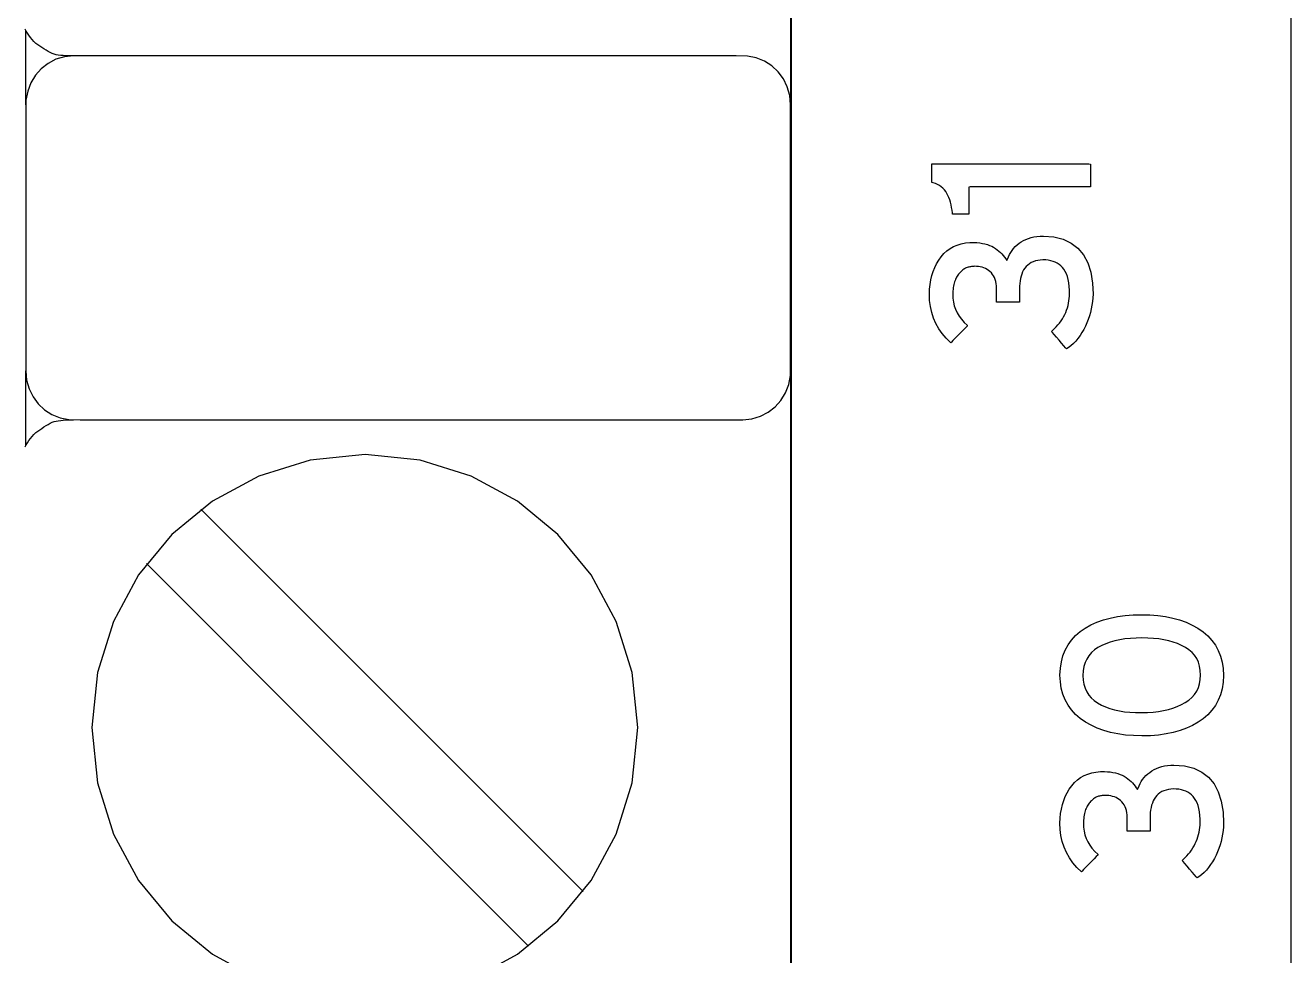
# Model space of a CAD drawing. Extents: x 1 to 47.7, y 0.2 to 35.
# Drawn here: x 35.453 to 36.228, y 12.396 to 12.966 of the extents above; entities that cross this region are included whole.
import ezdxf

# ---------------------------------------------------------------- set-up
doc = ezdxf.new("R2010")
doc.units = 0
doc.header["$MEASUREMENT"] = 0
for name, color, linetype in [('5_1___24__TARGET_LEDS___12', 7, 'CONTINUOUS'), ('6_1__EMPTY_IO_BOARD_POSITI', 7, 'CONTINUOUS'), ('6_2___8__INDEPENDENT_INPUT', 7, 'CONTINUOUS'), ('6_3___8__OPTOISO_INDEPENDE', 7, 'CONTINUOUS'), ('6_4___24__OPTOISO_INDEPEND', 7, 'CONTINUOUS'), ('6_5___8__INDEPENDENT_INPUT', 7, 'CONTINUOUS'), ('6_6___8__INDEPENDENT_INPUT', 7, 'CONTINUOUS'), ('6_7___8__OPTOISO_INDEPENDE', 7, 'CONTINUOUS'), ('6_8___8__OPTOISO_INDEPENDE', 7, 'CONTINUOUS'), ('7_0_____DWG', 7, 'CONTINUOUS')]:
    doc.layers.add(name, color=color, linetype=linetype)

msp = doc.modelspace()

# ---------------------------------------------------------------- linework, layer by layer
at = {"layer": '5_1___24__TARGET_LEDS___12'}
for points in [[(35.92211, 12.30354), (35.92211, 12.42937), (35.92211, 12.55075), (35.92211, 12.66723), (35.92211, 12.77837), (35.92211, 12.88371), (35.92211, 12.98282), (35.92211, 13.07525), (35.92211, 13.16055), (35.92211, 13.20039), (35.92211, 13.23828), (35.92211, 13.27417), (35.92211, 13.30799)], [(35.48242, 12.94682), (35.48092, 12.94683), (35.47935, 12.94685), (35.47775, 12.9469), (35.47615, 12.94698), (35.47459, 12.9471), (35.47311, 12.94727), (35.47174, 12.9475), (35.47051, 12.94779), (35.46937, 12.94821), (35.46812, 12.94881), (35.46687, 12.94949), (35.4656, 12.95025), (35.46433, 12.95106), (35.46306, 12.95189), (35.4618, 12.95274), (35.46054, 12.95357), (35.45929, 12.95436), (35.45813, 12.95559), (35.45707, 12.9569), (35.45607, 12.95818), (35.45515, 12.95944), (35.45428, 12.96068), (35.45347, 12.96191), (35.45271, 12.96314)], [(35.45318, 12.91683), (35.45318, 12.96238)], [(35.45318, 12.70843), (35.45318, 12.75398)], [(35.45271, 12.70744), (35.45347, 12.70867), (35.45428, 12.7099), (35.45515, 12.71114), (35.45607, 12.7124), (35.45707, 12.71368), (35.45813, 12.71499), (35.45929, 12.71622), (35.46054, 12.71701), (35.4618, 12.71784), (35.46306, 12.71868), (35.46433, 12.71952), (35.4656, 12.72033), (35.46687, 12.72109), (35.46812, 12.72177), (35.46937, 12.72237), (35.47051, 12.72279), (35.47174, 12.7231), (35.47311, 12.72336), (35.47459, 12.72356), (35.47615, 12.72372), (35.47775, 12.72384), (35.47935, 12.72392), (35.48092, 12.72396), (35.48242, 12.72397)], [(35.72618, 12.38109), (35.75456, 12.39652), (35.77929, 12.41696), (35.79968, 12.44174), (35.81508, 12.47018), (35.82481, 12.50161), (35.82821, 12.53536), (35.82481, 12.56906), (35.81508, 12.60045), (35.79968, 12.62886), (35.77929, 12.65362), (35.75456, 12.67405), (35.72618, 12.68948), (35.69481, 12.69923), (35.66113, 12.70263), (35.62743, 12.69923), (35.59601, 12.68948), (35.56757, 12.67405), (35.54278, 12.65362), (35.52232, 12.62886), (35.50686, 12.60045), (35.49709, 12.56906), (35.49368, 12.53536), (35.49709, 12.50161), (35.50686, 12.47018), (35.52232, 12.44174), (35.54278, 12.41696), (35.56757, 12.39652), (35.59601, 12.38109)], [(35.79479, 12.43494), (35.56052, 12.66921)], [(35.76137, 12.40152), (35.5271, 12.63579)]]:
    msp.add_lwpolyline(points, dxfattribs=at)
msp.add_lwpolyline([(35.48242, 12.94682), (35.47686, 12.94628), (35.47165, 12.94472), (35.4669, 12.94225), (35.46269, 12.93897), (35.45913, 12.93498), (35.45632, 12.93037), (35.45435, 12.92525), (35.45331, 12.91972), (35.45318, 12.91521), (35.45318, 12.90341), (35.45318, 12.88285), (35.45318, 12.85673), (35.45318, 12.82823), (35.45318, 12.80052), (35.45318, 12.77678), (35.45318, 12.76021), (35.45318, 12.75398), (35.45371, 12.74828), (35.45522, 12.74294), (35.45763, 12.73806), (35.46083, 12.73374), (35.46472, 12.73009), (35.46921, 12.7272), (35.47421, 12.72517), (35.4796, 12.72411), (35.48651, 12.72397), (35.51624, 12.72397), (35.56802, 12.72397), (35.63382, 12.72397), (35.70563, 12.72397), (35.77544, 12.72397), (35.83524, 12.72397), (35.87699, 12.72397), (35.89269, 12.72397), (35.89825, 12.72451), (35.90346, 12.72607), (35.90821, 12.72854), (35.91242, 12.73183), (35.91598, 12.73583), (35.91879, 12.74044), (35.92076, 12.74556), (35.9218, 12.75109), (35.92193, 12.7556), (35.92193, 12.7674), (35.92193, 12.78795), (35.92193, 12.81407), (35.92193, 12.84258), (35.92193, 12.87029), (35.92193, 12.89403), (35.92193, 12.9106), (35.92193, 12.91683), (35.9214, 12.92253), (35.91989, 12.92787), (35.91748, 12.93274), (35.91428, 12.93706), (35.91039, 12.94071), (35.9059, 12.9436), (35.9009, 12.94562), (35.89551, 12.94668), (35.8886, 12.94682), (35.85887, 12.94682), (35.80709, 12.94682), (35.74129, 12.94682), (35.66948, 12.94682), (35.59966, 12.94682), (35.53987, 12.94682), (35.49812, 12.94682)], close=True, dxfattribs=at)
at = {"layer": '6_1__EMPTY_IO_BOARD_POSITI'}
msp.add_lwpolyline([(35.92235, 13.32076), (35.92235, 13.27392), (35.92235, 13.22303), (35.92235, 13.16825), (35.92235, 13.10973), (35.92235, 13.04763), (35.92235, 12.98209), (35.92235, 12.91328), (35.92235, 12.84134), (35.92235, 12.76642), (35.92235, 12.68869), (35.92235, 12.60829), (35.92235, 12.52537), (35.92235, 12.4401), (35.92235, 12.35261)], dxfattribs=at)
at = {"layer": '6_2___8__INDEPENDENT_INPUT'}
for points in [[(35.92211, 12.30354), (35.92211, 12.42937), (35.92211, 12.55075), (35.92211, 12.66723), (35.92211, 12.77837), (35.92211, 12.88371), (35.92211, 12.98282), (35.92211, 13.07525), (35.92211, 13.16055), (35.92211, 13.20039), (35.92211, 13.23828), (35.92211, 13.27417), (35.92211, 13.30799)], [(35.48242, 12.94682), (35.48092, 12.94683), (35.47935, 12.94685), (35.47775, 12.9469), (35.47615, 12.94698), (35.47459, 12.9471), (35.47311, 12.94727), (35.47174, 12.9475), (35.47051, 12.94779), (35.46937, 12.94821), (35.46812, 12.94881), (35.46687, 12.94949), (35.4656, 12.95025), (35.46433, 12.95106), (35.46306, 12.95189), (35.4618, 12.95274), (35.46054, 12.95357), (35.45929, 12.95436), (35.45813, 12.95559), (35.45707, 12.9569), (35.45607, 12.95818), (35.45515, 12.95944), (35.45428, 12.96068), (35.45347, 12.96191), (35.45271, 12.96314)], [(35.45318, 12.91683), (35.45318, 12.96238)], [(35.45318, 12.70843), (35.45318, 12.75398)], [(35.45271, 12.70744), (35.45347, 12.70867), (35.45428, 12.7099), (35.45515, 12.71114), (35.45607, 12.7124), (35.45707, 12.71368), (35.45813, 12.71499), (35.45929, 12.71622), (35.46054, 12.71701), (35.4618, 12.71784), (35.46306, 12.71868), (35.46433, 12.71952), (35.4656, 12.72033), (35.46687, 12.72109), (35.46812, 12.72177), (35.46937, 12.72237), (35.47051, 12.72279), (35.47174, 12.7231), (35.47311, 12.72336), (35.47459, 12.72356), (35.47615, 12.72372), (35.47775, 12.72384), (35.47935, 12.72392), (35.48092, 12.72396), (35.48242, 12.72397)], [(35.72618, 12.38109), (35.75456, 12.39652), (35.77929, 12.41696), (35.79968, 12.44174), (35.81508, 12.47018), (35.82481, 12.50161), (35.82821, 12.53536), (35.82481, 12.56906), (35.81508, 12.60045), (35.79968, 12.62886), (35.77929, 12.65362), (35.75456, 12.67405), (35.72618, 12.68948), (35.69481, 12.69923), (35.66113, 12.70263), (35.62743, 12.69923), (35.59601, 12.68948), (35.56757, 12.67405), (35.54278, 12.65362), (35.52232, 12.62886), (35.50686, 12.60045), (35.49709, 12.56906), (35.49368, 12.53536), (35.49709, 12.50161), (35.50686, 12.47018), (35.52232, 12.44174), (35.54278, 12.41696), (35.56757, 12.39652), (35.59601, 12.38109)], [(35.79479, 12.43494), (35.56052, 12.66921)], [(35.76137, 12.40152), (35.5271, 12.63579)]]:
    msp.add_lwpolyline(points, dxfattribs=at)
msp.add_lwpolyline([(35.48242, 12.94682), (35.47686, 12.94628), (35.47165, 12.94472), (35.4669, 12.94225), (35.46269, 12.93897), (35.45913, 12.93498), (35.45632, 12.93037), (35.45435, 12.92525), (35.45331, 12.91972), (35.45318, 12.91521), (35.45318, 12.90341), (35.45318, 12.88285), (35.45318, 12.85673), (35.45318, 12.82823), (35.45318, 12.80052), (35.45318, 12.77678), (35.45318, 12.76021), (35.45318, 12.75398), (35.45371, 12.74828), (35.45522, 12.74294), (35.45763, 12.73806), (35.46083, 12.73374), (35.46472, 12.73009), (35.46921, 12.7272), (35.47421, 12.72517), (35.4796, 12.72411), (35.48651, 12.72397), (35.51624, 12.72397), (35.56802, 12.72397), (35.63382, 12.72397), (35.70563, 12.72397), (35.77544, 12.72397), (35.83524, 12.72397), (35.87699, 12.72397), (35.89269, 12.72397), (35.89825, 12.72451), (35.90346, 12.72607), (35.90821, 12.72854), (35.91242, 12.73183), (35.91598, 12.73583), (35.91879, 12.74044), (35.92076, 12.74556), (35.9218, 12.75109), (35.92193, 12.7556), (35.92193, 12.7674), (35.92193, 12.78795), (35.92193, 12.81407), (35.92193, 12.84258), (35.92193, 12.87029), (35.92193, 12.89403), (35.92193, 12.9106), (35.92193, 12.91683), (35.9214, 12.92253), (35.91989, 12.92787), (35.91748, 12.93274), (35.91428, 12.93706), (35.91039, 12.94071), (35.9059, 12.9436), (35.9009, 12.94562), (35.89551, 12.94668), (35.8886, 12.94682), (35.85887, 12.94682), (35.80709, 12.94682), (35.74129, 12.94682), (35.66948, 12.94682), (35.59966, 12.94682), (35.53987, 12.94682), (35.49812, 12.94682)], close=True, dxfattribs=at)
at = {"layer": '6_3___8__OPTOISO_INDEPENDE'}
for points in [[(35.92211, 12.30354), (35.92211, 12.42937), (35.92211, 12.55075), (35.92211, 12.66723), (35.92211, 12.77837), (35.92211, 12.88371), (35.92211, 12.98282), (35.92211, 13.07525), (35.92211, 13.16055), (35.92211, 13.20039), (35.92211, 13.23828), (35.92211, 13.27417), (35.92211, 13.30799)], [(35.48242, 12.94682), (35.48092, 12.94683), (35.47935, 12.94685), (35.47775, 12.9469), (35.47615, 12.94698), (35.47459, 12.9471), (35.47311, 12.94727), (35.47174, 12.9475), (35.47051, 12.94779), (35.46937, 12.94821), (35.46812, 12.94881), (35.46687, 12.94949), (35.4656, 12.95025), (35.46433, 12.95106), (35.46306, 12.95189), (35.4618, 12.95274), (35.46054, 12.95357), (35.45929, 12.95436), (35.45813, 12.95559), (35.45707, 12.9569), (35.45607, 12.95818), (35.45515, 12.95944), (35.45428, 12.96068), (35.45347, 12.96191), (35.45271, 12.96314)], [(35.45318, 12.91683), (35.45318, 12.96238)], [(35.45318, 12.70843), (35.45318, 12.75398)], [(35.45271, 12.70744), (35.45347, 12.70867), (35.45428, 12.7099), (35.45515, 12.71114), (35.45607, 12.7124), (35.45707, 12.71368), (35.45813, 12.71499), (35.45929, 12.71622), (35.46054, 12.71701), (35.4618, 12.71784), (35.46306, 12.71868), (35.46433, 12.71952), (35.4656, 12.72033), (35.46687, 12.72109), (35.46812, 12.72177), (35.46937, 12.72237), (35.47051, 12.72279), (35.47174, 12.7231), (35.47311, 12.72336), (35.47459, 12.72356), (35.47615, 12.72372), (35.47775, 12.72384), (35.47935, 12.72392), (35.48092, 12.72396), (35.48242, 12.72397)], [(35.72618, 12.38109), (35.75456, 12.39652), (35.77929, 12.41696), (35.79968, 12.44174), (35.81508, 12.47018), (35.82481, 12.50161), (35.82821, 12.53536), (35.82481, 12.56906), (35.81508, 12.60045), (35.79968, 12.62886), (35.77929, 12.65362), (35.75456, 12.67405), (35.72618, 12.68948), (35.69481, 12.69923), (35.66113, 12.70263), (35.62743, 12.69923), (35.59601, 12.68948), (35.56757, 12.67405), (35.54278, 12.65362), (35.52232, 12.62886), (35.50686, 12.60045), (35.49709, 12.56906), (35.49368, 12.53536), (35.49709, 12.50161), (35.50686, 12.47018), (35.52232, 12.44174), (35.54278, 12.41696), (35.56757, 12.39652), (35.59601, 12.38109)], [(35.79479, 12.43494), (35.56052, 12.66921)], [(35.76137, 12.40152), (35.5271, 12.63579)]]:
    msp.add_lwpolyline(points, dxfattribs=at)
msp.add_lwpolyline([(35.48242, 12.94682), (35.47686, 12.94628), (35.47165, 12.94472), (35.4669, 12.94225), (35.46269, 12.93897), (35.45913, 12.93498), (35.45632, 12.93037), (35.45435, 12.92525), (35.45331, 12.91972), (35.45318, 12.91521), (35.45318, 12.90341), (35.45318, 12.88285), (35.45318, 12.85673), (35.45318, 12.82823), (35.45318, 12.80052), (35.45318, 12.77678), (35.45318, 12.76021), (35.45318, 12.75398), (35.45371, 12.74828), (35.45522, 12.74294), (35.45763, 12.73806), (35.46083, 12.73374), (35.46472, 12.73009), (35.46921, 12.7272), (35.47421, 12.72517), (35.4796, 12.72411), (35.48651, 12.72397), (35.51624, 12.72397), (35.56802, 12.72397), (35.63382, 12.72397), (35.70563, 12.72397), (35.77544, 12.72397), (35.83524, 12.72397), (35.87699, 12.72397), (35.89269, 12.72397), (35.89825, 12.72451), (35.90346, 12.72607), (35.90821, 12.72854), (35.91242, 12.73183), (35.91598, 12.73583), (35.91879, 12.74044), (35.92076, 12.74556), (35.9218, 12.75109), (35.92193, 12.7556), (35.92193, 12.7674), (35.92193, 12.78795), (35.92193, 12.81407), (35.92193, 12.84258), (35.92193, 12.87029), (35.92193, 12.89403), (35.92193, 12.9106), (35.92193, 12.91683), (35.9214, 12.92253), (35.91989, 12.92787), (35.91748, 12.93274), (35.91428, 12.93706), (35.91039, 12.94071), (35.9059, 12.9436), (35.9009, 12.94562), (35.89551, 12.94668), (35.8886, 12.94682), (35.85887, 12.94682), (35.80709, 12.94682), (35.74129, 12.94682), (35.66948, 12.94682), (35.59966, 12.94682), (35.53987, 12.94682), (35.49812, 12.94682)], close=True, dxfattribs=at)
at = {"layer": '6_4___24__OPTOISO_INDEPEND'}
for points in [[(35.92211, 12.30354), (35.92211, 12.42937), (35.92211, 12.55075), (35.92211, 12.66723), (35.92211, 12.77837), (35.92211, 12.88371), (35.92211, 12.98282), (35.92211, 13.07525), (35.92211, 13.16055), (35.92211, 13.20039), (35.92211, 13.23828), (35.92211, 13.27417), (35.92211, 13.30799)], [(35.48242, 12.94682), (35.48092, 12.94683), (35.47935, 12.94685), (35.47775, 12.9469), (35.47615, 12.94698), (35.47459, 12.9471), (35.47311, 12.94727), (35.47174, 12.9475), (35.47051, 12.94779), (35.46937, 12.94821), (35.46812, 12.94881), (35.46687, 12.94949), (35.4656, 12.95025), (35.46433, 12.95106), (35.46306, 12.95189), (35.4618, 12.95274), (35.46054, 12.95357), (35.45929, 12.95436), (35.45813, 12.95559), (35.45707, 12.9569), (35.45607, 12.95818), (35.45515, 12.95944), (35.45428, 12.96068), (35.45347, 12.96191), (35.45271, 12.96314)], [(35.45318, 12.91683), (35.45318, 12.96238)], [(35.45318, 12.70843), (35.45318, 12.75398)], [(35.45271, 12.70744), (35.45347, 12.70867), (35.45428, 12.7099), (35.45515, 12.71114), (35.45607, 12.7124), (35.45707, 12.71368), (35.45813, 12.71499), (35.45929, 12.71622), (35.46054, 12.71701), (35.4618, 12.71784), (35.46306, 12.71868), (35.46433, 12.71952), (35.4656, 12.72033), (35.46687, 12.72109), (35.46812, 12.72177), (35.46937, 12.72237), (35.47051, 12.72279), (35.47174, 12.7231), (35.47311, 12.72336), (35.47459, 12.72356), (35.47615, 12.72372), (35.47775, 12.72384), (35.47935, 12.72392), (35.48092, 12.72396), (35.48242, 12.72397)], [(35.72618, 12.38109), (35.75456, 12.39652), (35.77929, 12.41696), (35.79968, 12.44174), (35.81508, 12.47018), (35.82481, 12.50161), (35.82821, 12.53536), (35.82481, 12.56906), (35.81508, 12.60045), (35.79968, 12.62886), (35.77929, 12.65362), (35.75456, 12.67405), (35.72618, 12.68948), (35.69481, 12.69923), (35.66113, 12.70263), (35.62743, 12.69923), (35.59601, 12.68948), (35.56757, 12.67405), (35.54278, 12.65362), (35.52232, 12.62886), (35.50686, 12.60045), (35.49709, 12.56906), (35.49368, 12.53536), (35.49709, 12.50161), (35.50686, 12.47018), (35.52232, 12.44174), (35.54278, 12.41696), (35.56757, 12.39652), (35.59601, 12.38109)], [(35.79479, 12.43494), (35.56052, 12.66921)], [(35.76137, 12.40152), (35.5271, 12.63579)]]:
    msp.add_lwpolyline(points, dxfattribs=at)
msp.add_lwpolyline([(35.48242, 12.94682), (35.47686, 12.94628), (35.47165, 12.94472), (35.4669, 12.94225), (35.46269, 12.93897), (35.45913, 12.93498), (35.45632, 12.93037), (35.45435, 12.92525), (35.45331, 12.91972), (35.45318, 12.91521), (35.45318, 12.90341), (35.45318, 12.88285), (35.45318, 12.85673), (35.45318, 12.82823), (35.45318, 12.80052), (35.45318, 12.77678), (35.45318, 12.76021), (35.45318, 12.75398), (35.45371, 12.74828), (35.45522, 12.74294), (35.45763, 12.73806), (35.46083, 12.73374), (35.46472, 12.73009), (35.46921, 12.7272), (35.47421, 12.72517), (35.4796, 12.72411), (35.48651, 12.72397), (35.51624, 12.72397), (35.56802, 12.72397), (35.63382, 12.72397), (35.70563, 12.72397), (35.77544, 12.72397), (35.83524, 12.72397), (35.87699, 12.72397), (35.89269, 12.72397), (35.89825, 12.72451), (35.90346, 12.72607), (35.90821, 12.72854), (35.91242, 12.73183), (35.91598, 12.73583), (35.91879, 12.74044), (35.92076, 12.74556), (35.9218, 12.75109), (35.92193, 12.7556), (35.92193, 12.7674), (35.92193, 12.78795), (35.92193, 12.81407), (35.92193, 12.84258), (35.92193, 12.87029), (35.92193, 12.89403), (35.92193, 12.9106), (35.92193, 12.91683), (35.9214, 12.92253), (35.91989, 12.92787), (35.91748, 12.93274), (35.91428, 12.93706), (35.91039, 12.94071), (35.9059, 12.9436), (35.9009, 12.94562), (35.89551, 12.94668), (35.8886, 12.94682), (35.85887, 12.94682), (35.80709, 12.94682), (35.74129, 12.94682), (35.66948, 12.94682), (35.59966, 12.94682), (35.53987, 12.94682), (35.49812, 12.94682)], close=True, dxfattribs=at)
at = {"layer": '6_5___8__INDEPENDENT_INPUT'}
for points in [[(35.92211, 12.30354), (35.92211, 12.42937), (35.92211, 12.55075), (35.92211, 12.66723), (35.92211, 12.77837), (35.92211, 12.88371), (35.92211, 12.98282), (35.92211, 13.07525), (35.92211, 13.16055), (35.92211, 13.20039), (35.92211, 13.23828), (35.92211, 13.27417), (35.92211, 13.30799)], [(35.48242, 12.94682), (35.48092, 12.94683), (35.47935, 12.94685), (35.47775, 12.9469), (35.47615, 12.94698), (35.47459, 12.9471), (35.47311, 12.94727), (35.47174, 12.9475), (35.47051, 12.94779), (35.46937, 12.94821), (35.46812, 12.94881), (35.46687, 12.94949), (35.4656, 12.95025), (35.46433, 12.95106), (35.46306, 12.95189), (35.4618, 12.95274), (35.46054, 12.95357), (35.45929, 12.95436), (35.45813, 12.95559), (35.45707, 12.9569), (35.45607, 12.95818), (35.45515, 12.95944), (35.45428, 12.96068), (35.45347, 12.96191), (35.45271, 12.96314)], [(35.45318, 12.91683), (35.45318, 12.96238)], [(35.45318, 12.70843), (35.45318, 12.75398)], [(35.45271, 12.70744), (35.45347, 12.70867), (35.45428, 12.7099), (35.45515, 12.71114), (35.45607, 12.7124), (35.45707, 12.71368), (35.45813, 12.71499), (35.45929, 12.71622), (35.46054, 12.71701), (35.4618, 12.71784), (35.46306, 12.71868), (35.46433, 12.71952), (35.4656, 12.72033), (35.46687, 12.72109), (35.46812, 12.72177), (35.46937, 12.72237), (35.47051, 12.72279), (35.47174, 12.7231), (35.47311, 12.72336), (35.47459, 12.72356), (35.47615, 12.72372), (35.47775, 12.72384), (35.47935, 12.72392), (35.48092, 12.72396), (35.48242, 12.72397)], [(35.72618, 12.38109), (35.75456, 12.39652), (35.77929, 12.41696), (35.79968, 12.44174), (35.81508, 12.47018), (35.82481, 12.50161), (35.82821, 12.53536), (35.82481, 12.56906), (35.81508, 12.60045), (35.79968, 12.62886), (35.77929, 12.65362), (35.75456, 12.67405), (35.72618, 12.68948), (35.69481, 12.69923), (35.66113, 12.70263), (35.62743, 12.69923), (35.59601, 12.68948), (35.56757, 12.67405), (35.54278, 12.65362), (35.52232, 12.62886), (35.50686, 12.60045), (35.49709, 12.56906), (35.49368, 12.53536), (35.49709, 12.50161), (35.50686, 12.47018), (35.52232, 12.44174), (35.54278, 12.41696), (35.56757, 12.39652), (35.59601, 12.38109)], [(35.79479, 12.43494), (35.56052, 12.66921)], [(35.76137, 12.40152), (35.5271, 12.63579)]]:
    msp.add_lwpolyline(points, dxfattribs=at)
msp.add_lwpolyline([(35.48242, 12.94682), (35.47686, 12.94628), (35.47165, 12.94472), (35.4669, 12.94225), (35.46269, 12.93897), (35.45913, 12.93498), (35.45632, 12.93037), (35.45435, 12.92525), (35.45331, 12.91972), (35.45318, 12.91521), (35.45318, 12.90341), (35.45318, 12.88285), (35.45318, 12.85673), (35.45318, 12.82823), (35.45318, 12.80052), (35.45318, 12.77678), (35.45318, 12.76021), (35.45318, 12.75398), (35.45371, 12.74828), (35.45522, 12.74294), (35.45763, 12.73806), (35.46083, 12.73374), (35.46472, 12.73009), (35.46921, 12.7272), (35.47421, 12.72517), (35.4796, 12.72411), (35.48651, 12.72397), (35.51624, 12.72397), (35.56802, 12.72397), (35.63382, 12.72397), (35.70563, 12.72397), (35.77544, 12.72397), (35.83524, 12.72397), (35.87699, 12.72397), (35.89269, 12.72397), (35.89825, 12.72451), (35.90346, 12.72607), (35.90821, 12.72854), (35.91242, 12.73183), (35.91598, 12.73583), (35.91879, 12.74044), (35.92076, 12.74556), (35.9218, 12.75109), (35.92193, 12.7556), (35.92193, 12.7674), (35.92193, 12.78795), (35.92193, 12.81407), (35.92193, 12.84258), (35.92193, 12.87029), (35.92193, 12.89403), (35.92193, 12.9106), (35.92193, 12.91683), (35.9214, 12.92253), (35.91989, 12.92787), (35.91748, 12.93274), (35.91428, 12.93706), (35.91039, 12.94071), (35.9059, 12.9436), (35.9009, 12.94562), (35.89551, 12.94668), (35.8886, 12.94682), (35.85887, 12.94682), (35.80709, 12.94682), (35.74129, 12.94682), (35.66948, 12.94682), (35.59966, 12.94682), (35.53987, 12.94682), (35.49812, 12.94682)], close=True, dxfattribs=at)
at = {"layer": '6_6___8__INDEPENDENT_INPUT'}
for points in [[(35.92211, 12.30354), (35.92211, 12.42937), (35.92211, 12.55075), (35.92211, 12.66723), (35.92211, 12.77837), (35.92211, 12.88371), (35.92211, 12.98282), (35.92211, 13.07525), (35.92211, 13.16055), (35.92211, 13.20039), (35.92211, 13.23828), (35.92211, 13.27417), (35.92211, 13.30799)], [(35.48242, 12.94682), (35.48092, 12.94683), (35.47935, 12.94685), (35.47775, 12.9469), (35.47615, 12.94698), (35.47459, 12.9471), (35.47311, 12.94727), (35.47174, 12.9475), (35.47051, 12.94779), (35.46937, 12.94821), (35.46812, 12.94881), (35.46687, 12.94949), (35.4656, 12.95025), (35.46433, 12.95106), (35.46306, 12.95189), (35.4618, 12.95274), (35.46054, 12.95357), (35.45929, 12.95436), (35.45813, 12.95559), (35.45707, 12.9569), (35.45607, 12.95818), (35.45515, 12.95944), (35.45428, 12.96068), (35.45347, 12.96191), (35.45271, 12.96314)], [(35.45318, 12.91683), (35.45318, 12.96238)], [(35.45318, 12.70843), (35.45318, 12.75398)], [(35.45271, 12.70744), (35.45347, 12.70867), (35.45428, 12.7099), (35.45515, 12.71114), (35.45607, 12.7124), (35.45707, 12.71368), (35.45813, 12.71499), (35.45929, 12.71622), (35.46054, 12.71701), (35.4618, 12.71784), (35.46306, 12.71868), (35.46433, 12.71952), (35.4656, 12.72033), (35.46687, 12.72109), (35.46812, 12.72177), (35.46937, 12.72237), (35.47051, 12.72279), (35.47174, 12.7231), (35.47311, 12.72336), (35.47459, 12.72356), (35.47615, 12.72372), (35.47775, 12.72384), (35.47935, 12.72392), (35.48092, 12.72396), (35.48242, 12.72397)], [(35.72618, 12.38109), (35.75456, 12.39652), (35.77929, 12.41696), (35.79968, 12.44174), (35.81508, 12.47018), (35.82481, 12.50161), (35.82821, 12.53536), (35.82481, 12.56906), (35.81508, 12.60045), (35.79968, 12.62886), (35.77929, 12.65362), (35.75456, 12.67405), (35.72618, 12.68948), (35.69481, 12.69923), (35.66113, 12.70263), (35.62743, 12.69923), (35.59601, 12.68948), (35.56757, 12.67405), (35.54278, 12.65362), (35.52232, 12.62886), (35.50686, 12.60045), (35.49709, 12.56906), (35.49368, 12.53536), (35.49709, 12.50161), (35.50686, 12.47018), (35.52232, 12.44174), (35.54278, 12.41696), (35.56757, 12.39652), (35.59601, 12.38109)], [(35.79479, 12.43494), (35.56052, 12.66921)], [(35.76137, 12.40152), (35.5271, 12.63579)]]:
    msp.add_lwpolyline(points, dxfattribs=at)
msp.add_lwpolyline([(35.48242, 12.94682), (35.47686, 12.94628), (35.47165, 12.94472), (35.4669, 12.94225), (35.46269, 12.93897), (35.45913, 12.93498), (35.45632, 12.93037), (35.45435, 12.92525), (35.45331, 12.91972), (35.45318, 12.91521), (35.45318, 12.90341), (35.45318, 12.88285), (35.45318, 12.85673), (35.45318, 12.82823), (35.45318, 12.80052), (35.45318, 12.77678), (35.45318, 12.76021), (35.45318, 12.75398), (35.45371, 12.74828), (35.45522, 12.74294), (35.45763, 12.73806), (35.46083, 12.73374), (35.46472, 12.73009), (35.46921, 12.7272), (35.47421, 12.72517), (35.4796, 12.72411), (35.48651, 12.72397), (35.51624, 12.72397), (35.56802, 12.72397), (35.63382, 12.72397), (35.70563, 12.72397), (35.77544, 12.72397), (35.83524, 12.72397), (35.87699, 12.72397), (35.89269, 12.72397), (35.89825, 12.72451), (35.90346, 12.72607), (35.90821, 12.72854), (35.91242, 12.73183), (35.91598, 12.73583), (35.91879, 12.74044), (35.92076, 12.74556), (35.9218, 12.75109), (35.92193, 12.7556), (35.92193, 12.7674), (35.92193, 12.78795), (35.92193, 12.81407), (35.92193, 12.84258), (35.92193, 12.87029), (35.92193, 12.89403), (35.92193, 12.9106), (35.92193, 12.91683), (35.9214, 12.92253), (35.91989, 12.92787), (35.91748, 12.93274), (35.91428, 12.93706), (35.91039, 12.94071), (35.9059, 12.9436), (35.9009, 12.94562), (35.89551, 12.94668), (35.8886, 12.94682), (35.85887, 12.94682), (35.80709, 12.94682), (35.74129, 12.94682), (35.66948, 12.94682), (35.59966, 12.94682), (35.53987, 12.94682), (35.49812, 12.94682)], close=True, dxfattribs=at)
at = {"layer": '6_7___8__OPTOISO_INDEPENDE'}
for points in [[(35.92211, 12.30354), (35.92211, 12.42937), (35.92211, 12.55075), (35.92211, 12.66723), (35.92211, 12.77837), (35.92211, 12.88371), (35.92211, 12.98282), (35.92211, 13.07525), (35.92211, 13.16055), (35.92211, 13.20039), (35.92211, 13.23828), (35.92211, 13.27417), (35.92211, 13.30799)], [(35.48242, 12.94682), (35.48092, 12.94683), (35.47935, 12.94685), (35.47775, 12.9469), (35.47615, 12.94698), (35.47459, 12.9471), (35.47311, 12.94727), (35.47174, 12.9475), (35.47051, 12.94779), (35.46937, 12.94821), (35.46812, 12.94881), (35.46687, 12.94949), (35.4656, 12.95025), (35.46433, 12.95106), (35.46306, 12.95189), (35.4618, 12.95274), (35.46054, 12.95357), (35.45929, 12.95436), (35.45813, 12.95559), (35.45707, 12.9569), (35.45607, 12.95818), (35.45515, 12.95944), (35.45428, 12.96068), (35.45347, 12.96191), (35.45271, 12.96314)], [(35.45318, 12.91683), (35.45318, 12.96238)], [(35.45318, 12.70843), (35.45318, 12.75398)], [(35.45271, 12.70744), (35.45347, 12.70867), (35.45428, 12.7099), (35.45515, 12.71114), (35.45607, 12.7124), (35.45707, 12.71368), (35.45813, 12.71499), (35.45929, 12.71622), (35.46054, 12.71701), (35.4618, 12.71784), (35.46306, 12.71868), (35.46433, 12.71952), (35.4656, 12.72033), (35.46687, 12.72109), (35.46812, 12.72177), (35.46937, 12.72237), (35.47051, 12.72279), (35.47174, 12.7231), (35.47311, 12.72336), (35.47459, 12.72356), (35.47615, 12.72372), (35.47775, 12.72384), (35.47935, 12.72392), (35.48092, 12.72396), (35.48242, 12.72397)], [(35.72618, 12.38109), (35.75456, 12.39652), (35.77929, 12.41696), (35.79968, 12.44174), (35.81508, 12.47018), (35.82481, 12.50161), (35.82821, 12.53536), (35.82481, 12.56906), (35.81508, 12.60045), (35.79968, 12.62886), (35.77929, 12.65362), (35.75456, 12.67405), (35.72618, 12.68948), (35.69481, 12.69923), (35.66113, 12.70263), (35.62743, 12.69923), (35.59601, 12.68948), (35.56757, 12.67405), (35.54278, 12.65362), (35.52232, 12.62886), (35.50686, 12.60045), (35.49709, 12.56906), (35.49368, 12.53536), (35.49709, 12.50161), (35.50686, 12.47018), (35.52232, 12.44174), (35.54278, 12.41696), (35.56757, 12.39652), (35.59601, 12.38109)], [(35.79479, 12.43494), (35.56052, 12.66921)], [(35.76137, 12.40152), (35.5271, 12.63579)]]:
    msp.add_lwpolyline(points, dxfattribs=at)
msp.add_lwpolyline([(35.48242, 12.94682), (35.47686, 12.94628), (35.47165, 12.94472), (35.4669, 12.94225), (35.46269, 12.93897), (35.45913, 12.93498), (35.45632, 12.93037), (35.45435, 12.92525), (35.45331, 12.91972), (35.45318, 12.91521), (35.45318, 12.90341), (35.45318, 12.88285), (35.45318, 12.85673), (35.45318, 12.82823), (35.45318, 12.80052), (35.45318, 12.77678), (35.45318, 12.76021), (35.45318, 12.75398), (35.45371, 12.74828), (35.45522, 12.74294), (35.45763, 12.73806), (35.46083, 12.73374), (35.46472, 12.73009), (35.46921, 12.7272), (35.47421, 12.72517), (35.4796, 12.72411), (35.48651, 12.72397), (35.51624, 12.72397), (35.56802, 12.72397), (35.63382, 12.72397), (35.70563, 12.72397), (35.77544, 12.72397), (35.83524, 12.72397), (35.87699, 12.72397), (35.89269, 12.72397), (35.89825, 12.72451), (35.90346, 12.72607), (35.90821, 12.72854), (35.91242, 12.73183), (35.91598, 12.73583), (35.91879, 12.74044), (35.92076, 12.74556), (35.9218, 12.75109), (35.92193, 12.7556), (35.92193, 12.7674), (35.92193, 12.78795), (35.92193, 12.81407), (35.92193, 12.84258), (35.92193, 12.87029), (35.92193, 12.89403), (35.92193, 12.9106), (35.92193, 12.91683), (35.9214, 12.92253), (35.91989, 12.92787), (35.91748, 12.93274), (35.91428, 12.93706), (35.91039, 12.94071), (35.9059, 12.9436), (35.9009, 12.94562), (35.89551, 12.94668), (35.8886, 12.94682), (35.85887, 12.94682), (35.80709, 12.94682), (35.74129, 12.94682), (35.66948, 12.94682), (35.59966, 12.94682), (35.53987, 12.94682), (35.49812, 12.94682)], close=True, dxfattribs=at)
at = {"layer": '6_8___8__OPTOISO_INDEPENDE'}
for points in [[(35.92211, 12.30354), (35.92211, 12.42937), (35.92211, 12.55075), (35.92211, 12.66723), (35.92211, 12.77837), (35.92211, 12.88371), (35.92211, 12.98282), (35.92211, 13.07525), (35.92211, 13.16055), (35.92211, 13.20039), (35.92211, 13.23828), (35.92211, 13.27417), (35.92211, 13.30799)], [(35.48242, 12.94682), (35.48092, 12.94683), (35.47935, 12.94685), (35.47775, 12.9469), (35.47615, 12.94698), (35.47459, 12.9471), (35.47311, 12.94727), (35.47174, 12.9475), (35.47051, 12.94779), (35.46937, 12.94821), (35.46812, 12.94881), (35.46687, 12.94949), (35.4656, 12.95025), (35.46433, 12.95106), (35.46306, 12.95189), (35.4618, 12.95274), (35.46054, 12.95357), (35.45929, 12.95436), (35.45813, 12.95559), (35.45707, 12.9569), (35.45607, 12.95818), (35.45515, 12.95944), (35.45428, 12.96068), (35.45347, 12.96191), (35.45271, 12.96314)], [(35.45318, 12.91683), (35.45318, 12.96238)], [(35.45318, 12.70843), (35.45318, 12.75398)], [(35.45271, 12.70744), (35.45347, 12.70867), (35.45428, 12.7099), (35.45515, 12.71114), (35.45607, 12.7124), (35.45707, 12.71368), (35.45813, 12.71499), (35.45929, 12.71622), (35.46054, 12.71701), (35.4618, 12.71784), (35.46306, 12.71868), (35.46433, 12.71952), (35.4656, 12.72033), (35.46687, 12.72109), (35.46812, 12.72177), (35.46937, 12.72237), (35.47051, 12.72279), (35.47174, 12.7231), (35.47311, 12.72336), (35.47459, 12.72356), (35.47615, 12.72372), (35.47775, 12.72384), (35.47935, 12.72392), (35.48092, 12.72396), (35.48242, 12.72397)], [(35.72618, 12.38109), (35.75456, 12.39652), (35.77929, 12.41696), (35.79968, 12.44174), (35.81508, 12.47018), (35.82481, 12.50161), (35.82821, 12.53536), (35.82481, 12.56906), (35.81508, 12.60045), (35.79968, 12.62886), (35.77929, 12.65362), (35.75456, 12.67405), (35.72618, 12.68948), (35.69481, 12.69923), (35.66113, 12.70263), (35.62743, 12.69923), (35.59601, 12.68948), (35.56757, 12.67405), (35.54278, 12.65362), (35.52232, 12.62886), (35.50686, 12.60045), (35.49709, 12.56906), (35.49368, 12.53536), (35.49709, 12.50161), (35.50686, 12.47018), (35.52232, 12.44174), (35.54278, 12.41696), (35.56757, 12.39652), (35.59601, 12.38109)], [(35.79479, 12.43494), (35.56052, 12.66921)], [(35.76137, 12.40152), (35.5271, 12.63579)]]:
    msp.add_lwpolyline(points, dxfattribs=at)
msp.add_lwpolyline([(35.48242, 12.94682), (35.47686, 12.94628), (35.47165, 12.94472), (35.4669, 12.94225), (35.46269, 12.93897), (35.45913, 12.93498), (35.45632, 12.93037), (35.45435, 12.92525), (35.45331, 12.91972), (35.45318, 12.91521), (35.45318, 12.90341), (35.45318, 12.88285), (35.45318, 12.85673), (35.45318, 12.82823), (35.45318, 12.80052), (35.45318, 12.77678), (35.45318, 12.76021), (35.45318, 12.75398), (35.45371, 12.74828), (35.45522, 12.74294), (35.45763, 12.73806), (35.46083, 12.73374), (35.46472, 12.73009), (35.46921, 12.7272), (35.47421, 12.72517), (35.4796, 12.72411), (35.48651, 12.72397), (35.51624, 12.72397), (35.56802, 12.72397), (35.63382, 12.72397), (35.70563, 12.72397), (35.77544, 12.72397), (35.83524, 12.72397), (35.87699, 12.72397), (35.89269, 12.72397), (35.89825, 12.72451), (35.90346, 12.72607), (35.90821, 12.72854), (35.91242, 12.73183), (35.91598, 12.73583), (35.91879, 12.74044), (35.92076, 12.74556), (35.9218, 12.75109), (35.92193, 12.7556), (35.92193, 12.7674), (35.92193, 12.78795), (35.92193, 12.81407), (35.92193, 12.84258), (35.92193, 12.87029), (35.92193, 12.89403), (35.92193, 12.9106), (35.92193, 12.91683), (35.9214, 12.92253), (35.91989, 12.92787), (35.91748, 12.93274), (35.91428, 12.93706), (35.91039, 12.94071), (35.9059, 12.9436), (35.9009, 12.94562), (35.89551, 12.94668), (35.8886, 12.94682), (35.85887, 12.94682), (35.80709, 12.94682), (35.74129, 12.94682), (35.66948, 12.94682), (35.59966, 12.94682), (35.53987, 12.94682), (35.49812, 12.94682)], close=True, dxfattribs=at)
at = {"layer": '7_0_____DWG'}
msp.add_lwpolyline([(36.22843, 13.94184), (36.22843, 13.75805), (36.22843, 13.57284), (36.22843, 13.3863), (36.22843, 13.19851), (36.22843, 13.00958), (36.22843, 12.8196), (36.22843, 12.62867), (36.22843, 12.43688), (36.22843, 12.24433), (36.22843, 12.05111), (36.22843, 11.66305), (36.22843, 11.27346), (36.22843, 10.88312), (36.22843, 10.49277)], dxfattribs=at)
for points in [[(36.10571, 12.86655), (36.10286, 12.86655), (36.09528, 12.86655), (36.08441, 12.86655), (36.07173, 12.86655), (36.05869, 12.86655), (36.04673, 12.86655), (36.03733, 12.86655), (36.03193, 12.86655), (36.03118, 12.86638), (36.03118, 12.86517), (36.03118, 12.86307), (36.03118, 12.86039), (36.03118, 12.85747), (36.03118, 12.85462), (36.03118, 12.85219), (36.03118, 12.85049), (36.03118, 12.84985), (36.0308, 12.84985), (36.02978, 12.84985), (36.02831, 12.84985), (36.02661, 12.84985), (36.02485, 12.84985), (36.02324, 12.84985), (36.02197, 12.84985), (36.02125, 12.84985), (36.02107, 12.85072), (36.02088, 12.85241), (36.02062, 12.85404), (36.02029, 12.85561), (36.0199, 12.85713), (36.01945, 12.85858), (36.01893, 12.85998), (36.01834, 12.86132), (36.01769, 12.8626), (36.01698, 12.86378), (36.01618, 12.86486), (36.01527, 12.86583), (36.01427, 12.86669), (36.01317, 12.86744), (36.01197, 12.86809), (36.01067, 12.86863), (36.00927, 12.86906), (36.00853, 12.86935), (36.00853, 12.87018), (36.00853, 12.87162), (36.00853, 12.87344), (36.00853, 12.87544), (36.00853, 12.87738), (36.00853, 12.87904), (36.00853, 12.88021), (36.00853, 12.88064), (36.01225, 12.88064), (36.02214, 12.88064), (36.0363, 12.88064), (36.05284, 12.88064), (36.06985, 12.88064), (36.08544, 12.88064), (36.0977, 12.88064), (36.10474, 12.88064), (36.10571, 12.8805), (36.10571, 12.87948), (36.10571, 12.8777), (36.10571, 12.87544), (36.10571, 12.87298), (36.10571, 12.87058), (36.10571, 12.86852), (36.10571, 12.86709)], [(36.07685, 12.83647), (36.08329, 12.83592), (36.08897, 12.83449), (36.09388, 12.83219), (36.09803, 12.82902), (36.10141, 12.82497), (36.10402, 12.82005), (36.10587, 12.81426), (36.10695, 12.8076), (36.10727, 12.80086), (36.10716, 12.79858), (36.10695, 12.79632), (36.10664, 12.79408), (36.10623, 12.79188), (36.10572, 12.78969), (36.10511, 12.78754), (36.1044, 12.7854), (36.10359, 12.7833), (36.10267, 12.78121), (36.10164, 12.7792), (36.10052, 12.77729), (36.09933, 12.77548), (36.09805, 12.77378), (36.09669, 12.77217), (36.09525, 12.77067), (36.09372, 12.76928), (36.09211, 12.76798), (36.0911, 12.76736), (36.0905, 12.76804), (36.08942, 12.76927), (36.08802, 12.77088), (36.08645, 12.77268), (36.08489, 12.77447), (36.08348, 12.77608), (36.0824, 12.77732), (36.08181, 12.778), (36.08245, 12.77867), (36.08364, 12.77975), (36.08475, 12.78086), (36.08579, 12.78201), (36.08676, 12.7832), (36.08766, 12.78443), (36.08849, 12.78569), (36.08925, 12.78699), (36.08993, 12.78833), (36.09055, 12.78971), (36.09109, 12.79111), (36.09156, 12.79251), (36.09196, 12.79392), (36.09229, 12.79533), (36.09255, 12.79674), (36.09273, 12.79816), (36.09285, 12.79958), (36.09289, 12.801), (36.09286, 12.80333), (36.09271, 12.80566), (36.09245, 12.80781), (36.09208, 12.8098), (36.09159, 12.81163), (36.091, 12.81328), (36.0903, 12.81477), (36.08948, 12.81609), (36.08856, 12.81725), (36.08757, 12.81823), (36.08651, 12.81909), (36.08535, 12.81983), (36.08411, 12.82046), (36.08278, 12.82097), (36.08137, 12.82137), (36.07987, 12.82164), (36.07828, 12.8218), (36.07661, 12.82184), (36.07497, 12.82174), (36.07343, 12.82152), (36.07199, 12.82119), (36.07065, 12.82074), (36.06942, 12.82018), (36.06828, 12.81951), (36.06724, 12.81872), (36.06631, 12.81782), (36.06548, 12.8168), (36.06477, 12.81567), (36.06415, 12.81447), (36.06361, 12.8132), (36.06316, 12.81185), (36.0628, 12.81043), (36.06253, 12.80893), (36.06235, 12.80736), (36.06226, 12.80572), (36.06224, 12.80469), (36.06224, 12.80413), (36.06224, 12.80312), (36.06224, 12.80181), (36.06224, 12.80034), (36.06224, 12.79888), (36.06224, 12.79756), (36.06224, 12.79655), (36.06224, 12.796), (36.06207, 12.79594), (36.06107, 12.79594), (36.05937, 12.79594), (36.05721, 12.79594), (36.05485, 12.79594), (36.05252, 12.79594), (36.05047, 12.79594), (36.04894, 12.79594), (36.04818, 12.79594), (36.04814, 12.7961), (36.04814, 12.79679), (36.04814, 12.79789), (36.04814, 12.79924), (36.04814, 12.8007), (36.04814, 12.80212), (36.04814, 12.80335), (36.04814, 12.80423), (36.04814, 12.80462), (36.0481, 12.80589), (36.04796, 12.80729), (36.04772, 12.80861), (36.04738, 12.80984), (36.04693, 12.81098), (36.04638, 12.81204), (36.04573, 12.81301), (36.04498, 12.8139), (36.04412, 12.8147), (36.04324, 12.81538), (36.04231, 12.81599), (36.04134, 12.81651), (36.04032, 12.81695), (36.03927, 12.81731), (36.03817, 12.81759), (36.03702, 12.81778), (36.03583, 12.8179), (36.03471, 12.81793), (36.03423, 12.81791), (36.03374, 12.81789), (36.03324, 12.81784), (36.03274, 12.81778), (36.03223, 12.8177), (36.03172, 12.81761), (36.03119, 12.8175), (36.03066, 12.81737), (36.03012, 12.81721), (36.02959, 12.81698), (36.02907, 12.81672), (36.02857, 12.81643), (36.02808, 12.81611), (36.02759, 12.81577), (36.02713, 12.8154), (36.02667, 12.81499), (36.02622, 12.81456), (36.02577, 12.8141), (36.02532, 12.81361), (36.02488, 12.81309), (36.02447, 12.81253), (36.02407, 12.81194), (36.0237, 12.81131), (36.02334, 12.81065), (36.02301, 12.80996), (36.0227, 12.80923), (36.02242, 12.80846), (36.02217, 12.80762), (36.02196, 12.80674), (36.02178, 12.80582), (36.02163, 12.80485), (36.02152, 12.80383), (36.02143, 12.80277), (36.02137, 12.80166), (36.02135, 12.80051), (36.02143, 12.79843), (36.02173, 12.79606), (36.02225, 12.79378), (36.023, 12.79158), (36.02398, 12.78946), (36.02518, 12.78742), (36.0266, 12.78547), (36.02825, 12.78359), (36.03012, 12.7818), (36.03014, 12.78128), (36.02924, 12.78037), (36.02789, 12.77899), (36.02626, 12.77733), (36.02452, 12.77557), (36.02287, 12.77388), (36.02146, 12.77246), (36.02049, 12.77147), (36.02013, 12.7711), (36.01735, 12.77381), (36.01491, 12.77668), (36.01279, 12.77969), (36.011, 12.78286), (36.00954, 12.78618), (36.0084, 12.78965), (36.0076, 12.79327), (36.00712, 12.79704), (36.00697, 12.80083), (36.00708, 12.80385), (36.00737, 12.80676), (36.00783, 12.80955), (36.00846, 12.81222), (36.00926, 12.81477), (36.01024, 12.81721), (36.01138, 12.81953), (36.0127, 12.82173), (36.0142, 12.82381), (36.01587, 12.8257), (36.01768, 12.82735), (36.01965, 12.82878), (36.02177, 12.82998), (36.02404, 12.83095), (36.02646, 12.83169), (36.02903, 12.83221), (36.03174, 12.8325), (36.03419, 12.83253), (36.03605, 12.83242), (36.03781, 12.83224), (36.03947, 12.83198), (36.04104, 12.83165), (36.04252, 12.83124), (36.0439, 12.83076), (36.04519, 12.83021), (36.04638, 12.82958), (36.04749, 12.82887), (36.04855, 12.8281), (36.04956, 12.82729), (36.05051, 12.82643), (36.0514, 12.82552), (36.05224, 12.82457), (36.05302, 12.82357), (36.05375, 12.82253), (36.05442, 12.82144), (36.05493, 12.82222), (36.05546, 12.82369), (36.05609, 12.82509), (36.05682, 12.82642), (36.05765, 12.82767), (36.05858, 12.82886), (36.0596, 12.82998), (36.06073, 12.83103), (36.06195, 12.83201), (36.06324, 12.83291), (36.06462, 12.83372), (36.06609, 12.83443), (36.06766, 12.83503), (36.06931, 12.83552), (36.07106, 12.83592), (36.0729, 12.83621), (36.07483, 12.83639)], [(36.137, 12.60454), (36.14215, 12.60441), (36.14706, 12.60402), (36.15173, 12.60337), (36.15616, 12.60246), (36.16035, 12.60129), (36.1643, 12.59986), (36.16802, 12.59817), (36.1715, 12.59622), (36.17473, 12.594), (36.17761, 12.59153), (36.18012, 12.58881), (36.18225, 12.58584), (36.18401, 12.58262), (36.1854, 12.57916), (36.18642, 12.57545), (36.18706, 12.57149), (36.18732, 12.56729), (36.18706, 12.56313), (36.18642, 12.55921), (36.18542, 12.55553), (36.18404, 12.5521), (36.1823, 12.54892), (36.18019, 12.54598), (36.1777, 12.54328), (36.17485, 12.54082), (36.17167, 12.53861), (36.16824, 12.53666), (36.16457, 12.53497), (36.16065, 12.53354), (36.15647, 12.53237), (36.15205, 12.53146), (36.14737, 12.53081), (36.14245, 12.53042), (36.13727, 12.53029), (36.13211, 12.53043), (36.12719, 12.53082), (36.12251, 12.53148), (36.11807, 12.5324), (36.11387, 12.53359), (36.10991, 12.53504), (36.10619, 12.53676), (36.10271, 12.53873), (36.09947, 12.54097), (36.09658, 12.54345), (36.09408, 12.54617), (36.09195, 12.54914), (36.0902, 12.55234), (36.08884, 12.55578), (36.08785, 12.55946), (36.08725, 12.56338), (36.08702, 12.56755), (36.08727, 12.57175), (36.08789, 12.5757), (36.08888, 12.5794), (36.09023, 12.58286), (36.09196, 12.58606), (36.09406, 12.589), (36.09653, 12.5917), (36.09937, 12.59415), (36.10255, 12.59633), (36.10599, 12.59826), (36.10968, 12.59992), (36.11361, 12.60134), (36.1178, 12.60249), (36.12222, 12.60339), (36.1269, 12.60403), (36.13183, 12.60441)], [(36.13727, 12.59031), (36.13366, 12.59024), (36.13019, 12.59002), (36.12688, 12.58966), (36.12372, 12.58915), (36.12071, 12.58849), (36.11785, 12.58769), (36.11515, 12.58674), (36.1126, 12.58565), (36.11023, 12.58439), (36.10812, 12.58293), (36.10629, 12.58127), (36.10474, 12.57942), (36.10346, 12.57738), (36.10246, 12.57515), (36.10174, 12.57272), (36.1013, 12.5701), (36.10113, 12.56729), (36.10129, 12.56452), (36.10173, 12.56194), (36.10245, 12.55955), (36.10343, 12.55735), (36.10469, 12.55533), (36.10622, 12.55351), (36.10803, 12.55188), (36.11011, 12.55044), (36.11244, 12.54917), (36.11493, 12.54805), (36.1176, 12.54709), (36.12042, 12.54628), (36.12341, 12.54562), (36.12657, 12.54512), (36.12988, 12.54476), (36.13336, 12.54457), (36.137, 12.54452), (36.1406, 12.5446), (36.14405, 12.54483), (36.14733, 12.54521), (36.15046, 12.54575), (36.15344, 12.54644), (36.15626, 12.54728), (36.15892, 12.54827), (36.16143, 12.54942), (36.16382, 12.55071), (36.16599, 12.55216), (36.16788, 12.5538), (36.16949, 12.55563), (36.17081, 12.55764), (36.17184, 12.55984), (36.17259, 12.56222), (36.17305, 12.56479), (36.17322, 12.56755), (36.17305, 12.57036), (36.17259, 12.57297), (36.17186, 12.57539), (36.17084, 12.57761), (36.16954, 12.57964), (36.16796, 12.58147), (36.16609, 12.5831), (36.16394, 12.58453), (36.16158, 12.58576), (36.1591, 12.58683), (36.15647, 12.58775), (36.15367, 12.58854), (36.15071, 12.58918), (36.14759, 12.58967), (36.14431, 12.59003), (36.14087, 12.59024)], [(36.1569, 12.51242), (36.16334, 12.51187), (36.16902, 12.51044), (36.17393, 12.50814), (36.17808, 12.50497), (36.18146, 12.50092), (36.18407, 12.496), (36.18592, 12.49021), (36.187, 12.48355), (36.18732, 12.47681), (36.18721, 12.47453), (36.187, 12.47227), (36.18669, 12.47004), (36.18628, 12.46783), (36.18577, 12.46564), (36.18516, 12.46349), (36.18445, 12.46135), (36.18364, 12.45925), (36.18272, 12.45716), (36.18169, 12.45515), (36.18058, 12.45324), (36.17938, 12.45143), (36.1781, 12.44973), (36.17674, 12.44812), (36.1753, 12.44662), (36.17377, 12.44523), (36.17217, 12.44393), (36.17115, 12.44331), (36.17055, 12.44399), (36.16948, 12.44522), (36.16807, 12.44683), (36.1665, 12.44863), (36.16494, 12.45042), (36.16353, 12.45203), (36.16245, 12.45327), (36.16186, 12.45395), (36.16251, 12.45462), (36.16369, 12.4557), (36.1648, 12.45681), (36.16584, 12.45796), (36.16681, 12.45915), (36.16771, 12.46038), (36.16854, 12.46164), (36.1693, 12.46294), (36.16998, 12.46428), (36.1706, 12.46566), (36.17114, 12.46706), (36.17161, 12.46847), (36.17201, 12.46987), (36.17234, 12.47128), (36.1726, 12.47269), (36.17278, 12.47411), (36.1729, 12.47553), (36.17295, 12.47695), (36.17291, 12.47928), (36.17276, 12.48161), (36.1725, 12.48376), (36.17213, 12.48576), (36.17164, 12.48758), (36.17105, 12.48923), (36.17035, 12.49072), (36.16953, 12.49204), (36.16861, 12.4932), (36.16763, 12.49418), (36.16656, 12.49504), (36.1654, 12.49579), (36.16416, 12.49641), (36.16283, 12.49692), (36.16142, 12.49732), (36.15992, 12.49759), (36.15833, 12.49775), (36.15666, 12.49779), (36.15502, 12.49769), (36.15348, 12.49747), (36.15204, 12.49714), (36.1507, 12.49669), (36.14947, 12.49613), (36.14833, 12.49546), (36.14729, 12.49468), (36.14636, 12.49377), (36.14553, 12.49275), (36.14482, 12.49163), (36.1442, 12.49042), (36.14366, 12.48915), (36.14321, 12.4878), (36.14286, 12.48638), (36.14258, 12.48488), (36.1424, 12.48332), (36.14231, 12.48167), (36.14229, 12.48064), (36.14229, 12.48009), (36.14229, 12.47908), (36.14229, 12.47776), (36.14229, 12.47629), (36.14229, 12.47483), (36.14229, 12.47351), (36.14229, 12.4725), (36.14229, 12.47195), (36.14212, 12.47189), (36.14112, 12.47189), (36.13942, 12.47189), (36.13726, 12.47189), (36.1349, 12.47189), (36.13257, 12.47189), (36.13052, 12.47189), (36.12899, 12.47189), (36.12823, 12.47189), (36.12819, 12.47205), (36.12819, 12.47274), (36.12819, 12.47384), (36.12819, 12.47519), (36.12819, 12.47665), (36.12819, 12.47807), (36.12819, 12.4793), (36.12819, 12.48018), (36.12819, 12.48057), (36.12815, 12.48185), (36.12801, 12.48325), (36.12777, 12.48456), (36.12743, 12.48579), (36.12698, 12.48693), (36.12644, 12.48799), (36.12578, 12.48896), (36.12503, 12.48985), (36.12417, 12.49065), (36.12329, 12.49134), (36.12236, 12.49194), (36.12139, 12.49246), (36.12038, 12.4929), (36.11932, 12.49326), (36.11822, 12.49354), (36.11707, 12.49373), (36.11588, 12.49385), (36.11476, 12.49388), (36.11428, 12.49387), (36.11379, 12.49384), (36.11329, 12.49379), (36.11279, 12.49373), (36.11228, 12.49366), (36.11177, 12.49356), (36.11124, 12.49345), (36.11071, 12.49332), (36.11017, 12.49316), (36.10964, 12.49293), (36.10913, 12.49267), (36.10862, 12.49238), (36.10813, 12.49206), (36.10765, 12.49172), (36.10718, 12.49135), (36.10672, 12.49095), (36.10627, 12.49052), (36.10582, 12.49006), (36.10537, 12.48957), (36.10493, 12.48904), (36.10452, 12.48848), (36.10412, 12.48789), (36.10375, 12.48726), (36.1034, 12.4866), (36.10306, 12.48591), (36.10275, 12.48519), (36.10247, 12.48441), (36.10223, 12.48357), (36.10201, 12.48269), (36.10183, 12.48177), (36.10169, 12.4808), (36.10157, 12.47978), (36.10148, 12.47872), (36.10143, 12.47761), (36.1014, 12.47645), (36.10148, 12.47438), (36.10178, 12.47201), (36.1023, 12.46973), (36.10305, 12.46753), (36.10403, 12.46541), (36.10523, 12.46337), (36.10665, 12.46142), (36.1083, 12.45954), (36.11017, 12.45775), (36.11019, 12.45723), (36.10929, 12.45632), (36.10794, 12.45494), (36.10631, 12.45328), (36.10458, 12.45152), (36.10292, 12.44984), (36.10151, 12.44841), (36.10054, 12.44742), (36.10018, 12.44705), (36.0974, 12.44976), (36.09496, 12.45263), (36.09284, 12.45565), (36.09105, 12.45881), (36.08959, 12.46213), (36.08845, 12.4656), (36.08765, 12.46922), (36.08717, 12.47299), (36.08702, 12.47678), (36.08714, 12.4798), (36.08742, 12.48271), (36.08788, 12.4855), (36.08851, 12.48817), (36.08931, 12.49072), (36.09029, 12.49316), (36.09143, 12.49548), (36.09276, 12.49768), (36.09425, 12.49977), (36.09592, 12.50165), (36.09774, 12.5033), (36.0997, 12.50473), (36.10182, 12.50593), (36.10409, 12.5069), (36.10651, 12.50764), (36.10908, 12.50816), (36.1118, 12.50845), (36.11424, 12.50849), (36.1161, 12.50837), (36.11786, 12.50819), (36.11952, 12.50793), (36.1211, 12.5076), (36.12257, 12.50719), (36.12395, 12.50671), (36.12524, 12.50616), (36.12643, 12.50553), (36.12754, 12.50482), (36.1286, 12.50405), (36.12961, 12.50323), (36.13056, 12.50237), (36.13145, 12.50147), (36.13229, 12.50052), (36.13307, 12.49952), (36.1338, 12.49848), (36.13448, 12.4974), (36.13498, 12.49817), (36.13551, 12.49964), (36.13614, 12.50104), (36.13687, 12.50237), (36.1377, 12.50363), (36.13863, 12.50482), (36.13965, 12.50593), (36.14078, 12.50698), (36.142, 12.50796), (36.14329, 12.50887), (36.14467, 12.50968), (36.14614, 12.51038), (36.14771, 12.51098), (36.14936, 12.51148), (36.15111, 12.51187), (36.15295, 12.51216), (36.15488, 12.51234)]]:
    msp.add_lwpolyline(points, close=True, dxfattribs=at)

doc.saveas('drawing.dxf')
